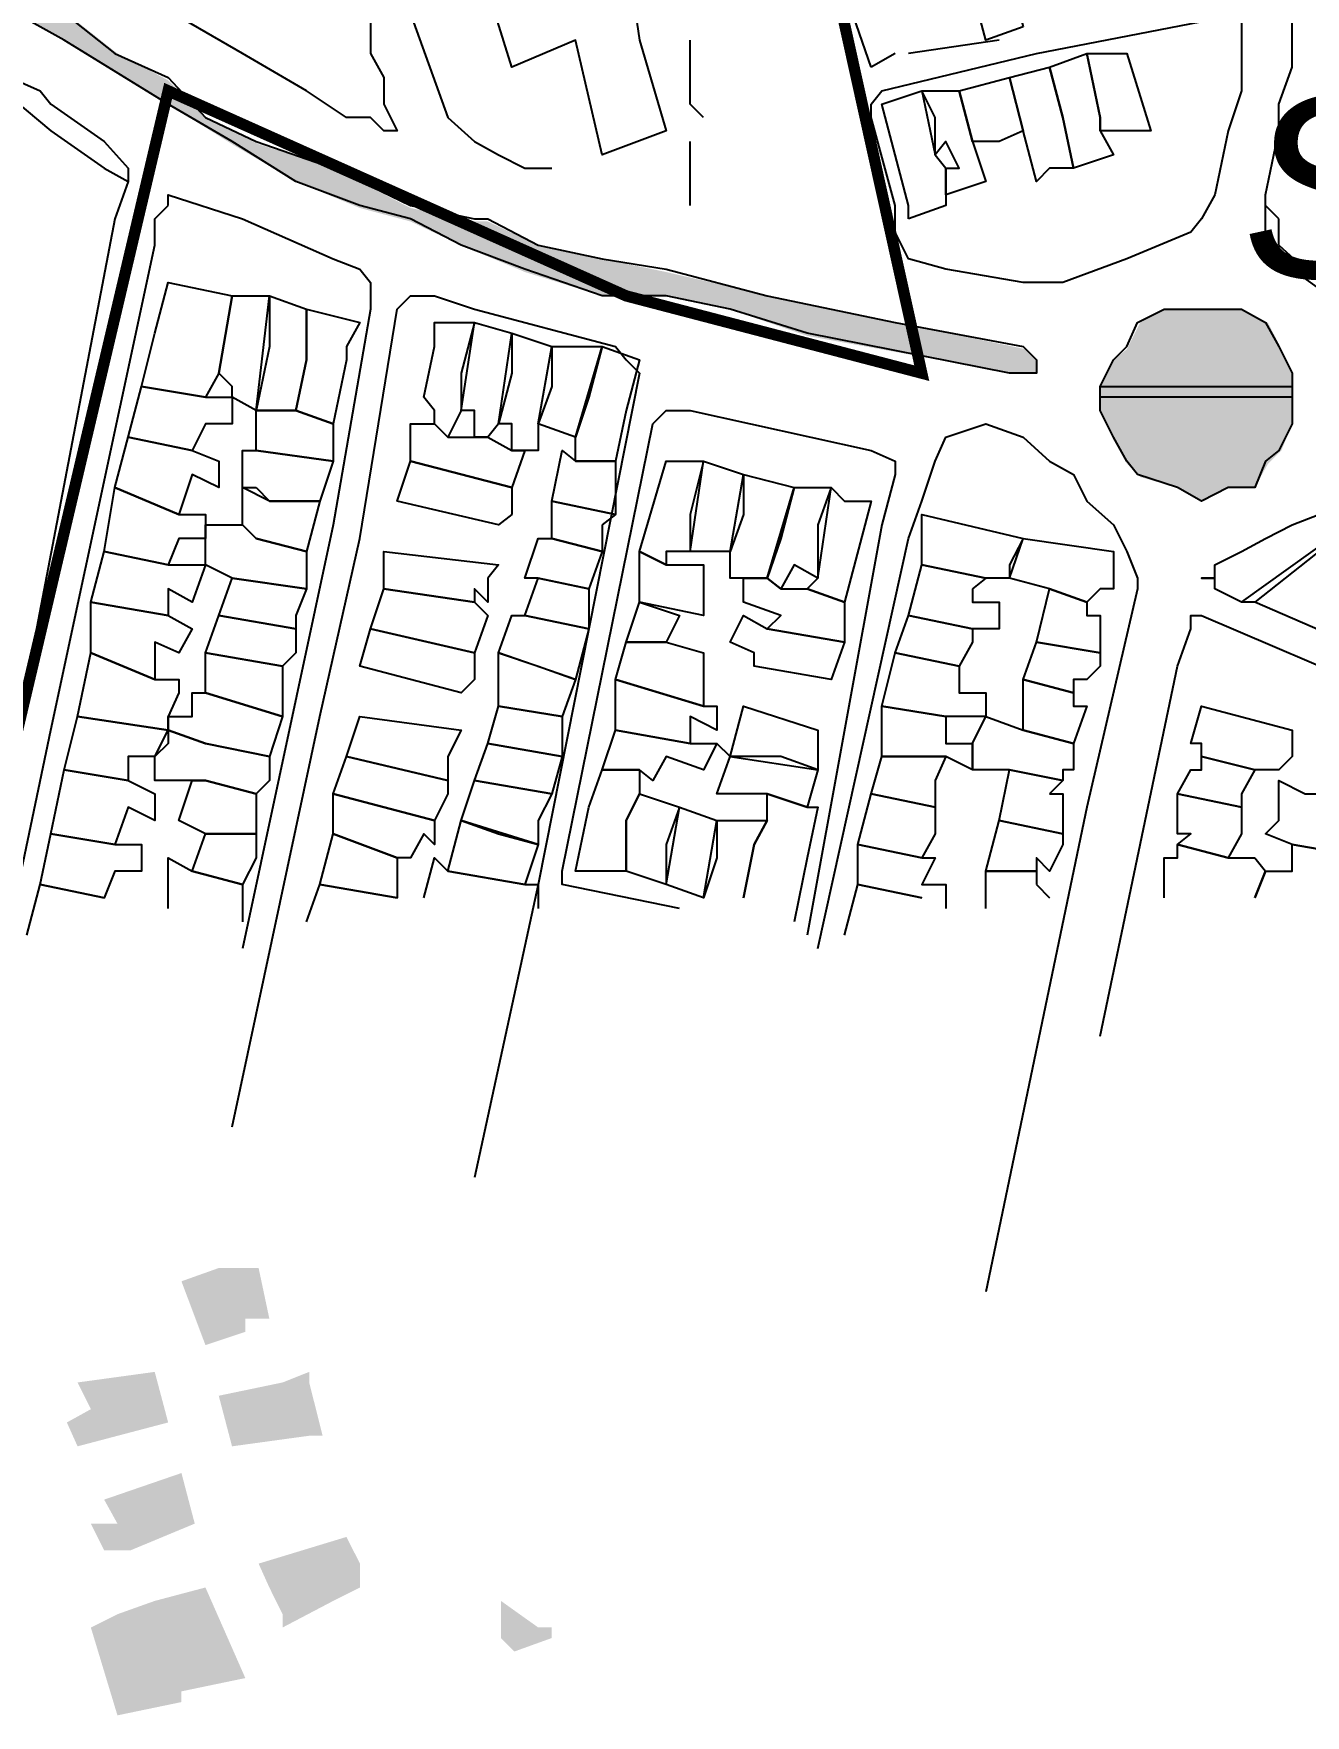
# Model space of a CAD drawing. Header units: millimetres. Extents: x -3588 to 75209, y -3737 to 38254.
# Drawn here: x 3615.4 to 3750.2, y 19939.9 to 20118.2 of the extents above; entities that cross this region are included whole.
import ezdxf

# ---------------------------------------------------------------- set-up
doc = ezdxf.new("R2010")
doc.units = ezdxf.units.MM
for name, color, linetype in [('H', 250, 'Continuous'), ('P', 253, 'Continuous'), ('T', 7, 'Continuous')]:
    doc.layers.add(name, color=color, linetype=linetype)

msp = doc.modelspace()

# ---------------------------------------------------------------- hatches: boundary and pattern name
at = {"layer": 'H', "linetype": 'Continuous'}
for points in [[(3586.181, 20136.411), (3576.867, 20140.364), (3567.265, 20145.725), (3552.317, 20153.903), (3541.579, 20160.689), (3533.401, 20164.914), (3524.087, 20170.275), (3513.076, 20177.061), (3506.291, 20181.014), (3499.521, 20183.83), (3492.751, 20187.783), (3492.751, 20189.192), (3492.751, 20190.6), (3494.16, 20190.6), (3503.762, 20185.239), (3513.076, 20179.589), (3515.893, 20178.469), (3524.087, 20172.82), (3531.993, 20168.867), (3542.987, 20163.506), (3552.317, 20158.144), (3560.495, 20153.903), (3571.506, 20147.134), (3578.275, 20143.181), (3589.014, 20137.82), (3595.783, 20133.579), (3602.553, 20129.626), (3617.516, 20121.448), (3624.286, 20116.087), (3629.663, 20113.254), (3633.616, 20109.301), (3639.249, 20106.484), (3647.155, 20103.94), (3655.349, 20099.715), (3662.119, 20098.29), (3663.527, 20098.29), (3668.888, 20095.762), (3675.674, 20094.338), (3682.443, 20092.929), (3693.454, 20090.401), (3707.009, 20087.568), (3720.548, 20084.751), (3721.685, 20083.615), (3721.685, 20082.207), (3719.14, 20082.207), (3697.407, 20086.16), (3689.213, 20088.976), (3682.443, 20090.401), (3675.674, 20090.401), (3667.48, 20092.929), (3660.71, 20095.762), (3655.349, 20098.29), (3649.988, 20099.715), (3643.202, 20102.531), (3636.433, 20106.484), (3629.663, 20110.725), (3618.925, 20117.495), (3606.506, 20124.264), (3601.145, 20126.809), (3595.783, 20131.05), (3586.181, 20136.411), (3586.181, 20136.411)], [(3742.009, 20088.976), (3743.418, 20088.976), (3746.234, 20087.568), (3747.659, 20084.751), (3748.779, 20082.207), (3748.779, 20080.798), (3748.779, 20079.39), (3748.779, 20076.845), (3747.659, 20074.013), (3746.234, 20072.604), (3744.826, 20070.076), (3742.009, 20070.076), (3739.465, 20068.652), (3736.648, 20070.076), (3732.695, 20071.196), (3731.287, 20072.604), (3729.862, 20075.437), (3728.454, 20077.966), (3728.454, 20079.39), (3728.454, 20080.798), (3729.862, 20083.615), (3731.287, 20084.751), (3732.695, 20087.568), (3735.24, 20088.976), (3736.648, 20088.976), (3739.465, 20088.976), (3742.009, 20088.976), (3742.009, 20088.976)], [(3637.841, 19980.583), (3633.616, 19979.175), (3631.071, 19985.944), (3635.024, 19987.353), (3636.433, 19987.353), (3639.249, 19987.353), (3640.386, 19981.991), (3637.841, 19981.991), (3637.841, 19980.583), (3637.841, 19980.583)], [(3629.663, 19970.981), (3620.061, 19968.452), (3618.925, 19970.981), (3621.469, 19972.389), (3620.061, 19975.222), (3628.239, 19976.342), (3629.663, 19970.981), (3629.663, 19970.981)], [(3644.611, 19975.222), (3646.035, 19969.573), (3644.611, 19969.573), (3636.433, 19968.452), (3635.024, 19973.814), (3641.794, 19975.222), (3644.611, 19976.342), (3644.611, 19975.222), (3644.611, 19975.222)], [(3632.48, 19960.258), (3625.71, 19957.442), (3622.878, 19957.442), (3621.469, 19960.258), (3624.286, 19960.258), (3622.878, 19962.803), (3631.071, 19965.62), (3632.48, 19960.258), (3632.48, 19960.258)], [(3649.988, 19956.017), (3649.988, 19953.489), (3647.155, 19952.065), (3641.794, 19949.248), (3641.794, 19950.656), (3640.386, 19953.489), (3639.249, 19956.017), (3648.564, 19958.85), (3649.988, 19956.017), (3649.988, 19956.017)], [(3628.239, 19952.065), (3633.616, 19953.489), (3637.841, 19943.887), (3631.071, 19942.478), (3628.239, 19952.065), (3628.239, 19952.065)], [(3624.286, 19939.934), (3621.469, 19949.248), (3624.286, 19950.656), (3628.239, 19952.065), (3631.071, 19942.478), (3631.071, 19941.342), (3624.286, 19939.934), (3624.286, 19939.934)], [(3666.36, 19946.703), (3664.935, 19948.128), (3664.935, 19950.656), (3664.935, 19952.065), (3668.888, 19949.248), (3670.313, 19949.248), (3670.313, 19948.128), (3666.36, 19946.703), (3666.36, 19946.703)]]:
    msp.add_hatch(color=256, dxfattribs=at).paths.add_polyline_path(points)

# ---------------------------------------------------------------- linework, layer by layer
at = {"layer": 'P', "const_width": 1.2}
for points in [[(3666.072, 20278.684), (3709.538, 20082.207), (3678.202, 20090.401), (3629.663, 20112.134), (3607.914, 20019.824)], [(3607.914, 20019.824), (3629.663, 20112.134), (3678.202, 20090.401), (3709.538, 20082.207), (3666.072, 20278.684)]]:
    msp.add_lwpolyline(points, dxfattribs=at)
at = {"layer": 'P'}
for points in [[(3752.732, 20090.401), (3748.779, 20093.217), (3745.962, 20095.762), (3745.962, 20097.17), (3745.962, 20098.579), (3745.962, 20099.987), (3745.962, 20101.123), (3747.37, 20107.893), (3747.37, 20110.725), (3748.779, 20114.662), (3748.779, 20120.312), (3750.187, 20121.448), (3752.732, 20133.867)], [(3580.82, 20128.217), (3580.82, 20125.673), (3587.589, 20122.856), (3592.967, 20118.903), (3598.328, 20121.448), (3602.553, 20120.312), (3603.689, 20118.903), (3610.459, 20114.662), (3616.108, 20112.134), (3617.228, 20110.725), (3622.878, 20106.772), (3625.422, 20103.94), (3625.422, 20102.531), (3624.014, 20098.579), (3614.7, 20049.751), (3614.7, 20046.919), (3613.291, 20046.919), (3605.097, 20005.149)], [(3720.276, 20118.903), (3716.323, 20117.495), (3714.915, 20122.856), (3713.491, 20127.097), (3717.732, 20128.217), (3720.276, 20118.903)], [(3679.627, 20117.495), (3682.443, 20107.893), (3675.674, 20105.348), (3672.841, 20117.495), (3666.072, 20114.662), (3663.527, 20122.856), (3678.202, 20127.097), (3679.627, 20117.495)], [(3617.228, 20121.448), (3624.014, 20116.087), (3629.663, 20113.542), (3633.616, 20109.301), (3638.977, 20106.772), (3647.155, 20103.94), (3655.349, 20099.987), (3662.119, 20098.579), (3663.527, 20098.579), (3668.888, 20095.762), (3675.674, 20094.338), (3682.443, 20093.217), (3693.166, 20090.401), (3706.721, 20087.568), (3720.276, 20085.023), (3721.685, 20083.615), (3721.685, 20082.207), (3718.852, 20082.207), (3697.407, 20086.448), (3689.213, 20088.976), (3682.443, 20090.401), (3675.674, 20090.401), (3667.48, 20093.217), (3660.71, 20095.762), (3655.349, 20098.579), (3649.988, 20099.987), (3643.202, 20102.531), (3636.433, 20106.772), (3629.663, 20110.725), (3618.653, 20117.495), (3606.506, 20124.264)], [(3704.176, 20114.662), (3701.36, 20122.856)], [(3651.108, 20109.301), (3648.564, 20109.301), (3644.339, 20112.134), (3637.553, 20116.087), (3628.239, 20121.448)], [(3651.108, 20121.448), (3651.108, 20116.087), (3652.516, 20113.542), (3652.516, 20110.725), (3653.941, 20107.893), (3652.516, 20107.893), (3651.108, 20109.301)], [(3596.904, 20118.903), (3596.904, 20120.312), (3598.328, 20120.312), (3602.553, 20117.495), (3610.459, 20113.542), (3617.228, 20107.893), (3622.878, 20103.94), (3625.422, 20102.531)], [(3655.349, 20120.312), (3659.302, 20109.301), (3662.119, 20106.772), (3664.663, 20105.348), (3667.48, 20103.94), (3670.313, 20103.94)], [(3743.418, 20112.134), (3742.009, 20107.893), (3740.601, 20101.123), (3739.177, 20098.579), (3738.056, 20097.17), (3731.287, 20094.338), (3724.501, 20091.809), (3720.276, 20091.809), (3712.082, 20093.217), (3708.129, 20094.338), (3706.721, 20097.17), (3706.721, 20098.579), (3706.721, 20099.987), (3704.176, 20109.301), (3704.176, 20110.725), (3705.313, 20112.134), (3721.685, 20116.087), (3743.418, 20120.312), (3743.418, 20114.662), (3743.418, 20112.134)], [(3686.396, 20109.301), (3684.988, 20110.725), (3684.988, 20116.087), (3684.988, 20117.495)], [(3717.732, 20117.495), (3708.129, 20116.087)], [(3706.721, 20116.087), (3704.176, 20114.662)], [(3728.454, 20107.893), (3729.862, 20105.348), (3725.637, 20103.94), (3724.501, 20109.301), (3723.093, 20114.662), (3727.046, 20116.087), (3728.454, 20109.301), (3728.454, 20107.893)], [(3731.287, 20107.893), (3728.454, 20107.893), (3728.454, 20109.301), (3727.046, 20116.087), (3731.287, 20116.087), (3733.815, 20107.893), (3731.287, 20107.893)], [(3723.093, 20103.94), (3721.685, 20102.531), (3720.276, 20107.893), (3718.852, 20113.542), (3723.093, 20114.662), (3724.501, 20109.301), (3725.637, 20103.94), (3723.093, 20103.94)], [(3708.129, 20098.579), (3708.129, 20099.987), (3706.721, 20105.348), (3705.313, 20110.725), (3709.538, 20112.134), (3710.962, 20105.348), (3712.082, 20103.94), (3712.082, 20101.123), (3712.082, 20099.987), (3708.129, 20098.579)], [(3710.962, 20109.301), (3709.538, 20112.134), (3713.491, 20112.134), (3714.915, 20106.772), (3716.323, 20102.531), (3712.082, 20101.123), (3712.082, 20103.94), (3713.491, 20103.94), (3712.082, 20106.772), (3710.962, 20105.348), (3710.962, 20109.301)], [(3717.732, 20106.772), (3714.915, 20106.772), (3713.491, 20112.134), (3718.852, 20113.542), (3720.276, 20107.893), (3717.732, 20106.772)], [(3684.988, 20099.987), (3684.988, 20102.531), (3684.988, 20105.348), (3684.988, 20106.772)], [(3611.867, 20018.688), (3617.228, 20044.374), (3628.239, 20095.762), (3628.239, 20098.579), (3629.663, 20099.987)], [(3629.663, 20099.987), (3629.663, 20101.123), (3637.553, 20098.579), (3647.155, 20094.338), (3649.988, 20093.217), (3651.108, 20091.809), (3651.108, 20090.401), (3651.108, 20088.976), (3647.155, 20066.123), (3637.553, 20021.233)], [(3747.37, 20098.579), (3745.962, 20099.987)], [(3747.37, 20095.762), (3747.37, 20098.579)], [(3747.37, 20095.762), (3750.187, 20093.217), (3755.564, 20090.401)], [(3628.239, 20086.448), (3629.663, 20091.809), (3636.433, 20090.401), (3635.024, 20082.207), (3633.616, 20079.662), (3626.831, 20080.798), (3628.239, 20086.448)], [(3640.386, 20085.023), (3638.977, 20078.254), (3636.433, 20079.662), (3636.433, 20080.798), (3635.024, 20082.207), (3636.433, 20090.401), (3640.386, 20090.401), (3640.386, 20085.023)], [(3636.433, 20002.316), (3645.747, 20045.798), (3649.988, 20064.699), (3653.941, 20088.976), (3655.349, 20090.401), (3657.878, 20090.401), (3662.119, 20088.976), (3677.082, 20085.023), (3678.202, 20083.615), (3679.627, 20082.207), (3668.888, 20028.002), (3662.119, 19996.955)], [(3644.339, 20086.448), (3644.339, 20083.615), (3643.202, 20078.254), (3638.977, 20078.254), (3640.386, 20090.401), (3644.339, 20088.976), (3644.339, 20086.448)], [(3648.564, 20085.023), (3648.564, 20083.615), (3647.155, 20076.845), (3643.202, 20078.254), (3644.339, 20083.615), (3644.339, 20088.976), (3649.988, 20087.568), (3648.564, 20085.023)], [(3742.009, 20088.976), (3743.418, 20088.976), (3745.962, 20087.568), (3747.37, 20085.023), (3748.779, 20082.207), (3748.779, 20080.798), (3748.779, 20079.662), (3748.779, 20076.845), (3747.37, 20074.013), (3745.962, 20072.893), (3744.826, 20070.076), (3742.009, 20070.076), (3739.177, 20068.652), (3736.648, 20070.076), (3732.407, 20071.484), (3731.287, 20072.893), (3729.862, 20075.437), (3728.454, 20078.254), (3728.454, 20079.662), (3728.454, 20080.798), (3729.862, 20083.615), (3731.287, 20085.023), (3732.407, 20087.568), (3735.24, 20088.976), (3736.648, 20088.976), (3739.177, 20088.976), (3742.009, 20088.976)], [(3660.71, 20082.207), (3660.71, 20078.254), (3659.302, 20075.437), (3657.878, 20076.845), (3657.878, 20078.254), (3656.757, 20079.662), (3657.878, 20085.023), (3657.878, 20087.568), (3662.119, 20087.568), (3660.71, 20082.207)], [(3666.072, 20082.207), (3664.663, 20076.845), (3663.527, 20075.437), (3662.119, 20075.437), (3662.119, 20078.254), (3660.71, 20078.254), (3662.119, 20087.568), (3666.072, 20086.448), (3666.072, 20082.207)], [(3670.313, 20080.798), (3668.888, 20076.845), (3668.888, 20074.013), (3667.48, 20074.013), (3666.072, 20074.013), (3666.072, 20076.845), (3664.663, 20076.845), (3666.072, 20086.448), (3670.313, 20085.023), (3670.313, 20080.798)], [(3674.266, 20079.662), (3672.841, 20075.437), (3668.888, 20076.845), (3670.313, 20085.023), (3675.674, 20085.023), (3674.266, 20079.662)], [(3678.202, 20078.254), (3677.082, 20072.893), (3672.841, 20072.893), (3672.841, 20075.437), (3675.674, 20085.023), (3679.627, 20083.615), (3678.202, 20078.254)], [(3633.616, 20079.662), (3636.433, 20079.662), (3636.433, 20076.845), (3633.616, 20076.845), (3632.192, 20074.013), (3625.422, 20075.437), (3626.831, 20080.798), (3633.616, 20079.662)], [(3728.454, 20080.798), (3748.779, 20080.798)], [(3647.155, 20075.437), (3647.155, 20072.893), (3638.977, 20074.013), (3638.977, 20078.254), (3643.202, 20078.254), (3647.155, 20076.845), (3647.155, 20075.437)], [(3683.852, 20025.474), (3671.433, 20028.002), (3671.433, 20029.426), (3681.035, 20076.845), (3682.443, 20078.254), (3684.988, 20078.254), (3704.176, 20074.013), (3706.721, 20072.893), (3706.721, 20071.484), (3705.313, 20066.123), (3697.407, 20022.641)], [(3748.779, 20079.662), (3728.454, 20079.662)], [(3657.878, 20076.845), (3659.302, 20075.437), (3662.119, 20075.437), (3663.527, 20075.437), (3666.072, 20074.013), (3667.48, 20074.013), (3666.072, 20070.076), (3655.349, 20072.893), (3655.349, 20076.845), (3657.878, 20076.845)], [(3698.527, 20021.233), (3708.129, 20064.699), (3709.538, 20068.652), (3710.962, 20072.893), (3712.082, 20075.437), (3716.323, 20076.845), (3720.276, 20075.437), (3723.093, 20072.893), (3725.637, 20071.484), (3727.046, 20068.652), (3729.862, 20066.123), (3731.287, 20063.29), (3732.407, 20060.474), (3732.407, 20059.337), (3727.046, 20036.196), (3716.323, 19984.824)], [(3632.192, 20074.013), (3635.024, 20072.893), (3635.024, 20070.076), (3632.192, 20071.484), (3630.783, 20067.243), (3624.014, 20070.076), (3625.422, 20075.437), (3632.192, 20074.013)], [(3638.977, 20074.013), (3647.155, 20072.893), (3645.747, 20068.652), (3640.386, 20068.652), (3637.553, 20070.076), (3637.553, 20074.013), (3638.977, 20074.013)], [(3666.072, 20067.243), (3664.663, 20066.123), (3653.941, 20068.652), (3655.349, 20072.893), (3666.072, 20070.076), (3666.072, 20067.243)], [(3672.841, 20072.893), (3677.082, 20072.893), (3677.082, 20068.652), (3677.082, 20067.243), (3670.313, 20068.652), (3671.433, 20074.013), (3672.841, 20072.893)], [(3684.988, 20067.243), (3684.988, 20063.29), (3682.443, 20063.29), (3682.443, 20061.882), (3679.627, 20063.29), (3682.443, 20072.893), (3686.396, 20072.893), (3684.988, 20067.243)], [(3690.637, 20067.243), (3689.213, 20063.29), (3684.988, 20063.29), (3686.396, 20072.893), (3690.637, 20071.484), (3690.637, 20067.243)], [(3743.418, 20057.929), (3758.381, 20068.652), (3755.564, 20074.013)], [(3694.59, 20064.699), (3693.166, 20060.474), (3690.637, 20060.474), (3689.213, 20060.474), (3689.213, 20063.29), (3690.637, 20071.484), (3695.999, 20070.076), (3694.59, 20064.699)], [(3630.783, 20067.243), (3633.616, 20067.243), (3633.616, 20066.123), (3633.616, 20064.699), (3630.783, 20064.699), (3629.663, 20061.882), (3622.878, 20063.29), (3624.014, 20070.076), (3630.783, 20067.243)], [(3638.977, 20070.076), (3640.386, 20068.652), (3645.747, 20068.652), (3644.339, 20063.29), (3638.977, 20064.699), (3637.553, 20066.123), (3637.553, 20070.076), (3638.977, 20070.076)], [(3698.527, 20066.123), (3698.527, 20060.474), (3695.999, 20061.882), (3694.59, 20059.337), (3693.166, 20060.474), (3695.999, 20070.076), (3699.951, 20070.076), (3698.527, 20066.123)], [(3701.36, 20068.652), (3704.176, 20068.652), (3701.36, 20057.929), (3697.407, 20059.337), (3698.527, 20060.474), (3699.951, 20070.076), (3701.36, 20068.652)], [(3675.674, 20066.123), (3675.674, 20063.29), (3670.313, 20064.699), (3670.313, 20068.652), (3677.082, 20067.243), (3675.674, 20066.123)], [(3758.381, 20068.652), (3744.826, 20057.929)], [(3637.553, 20066.123), (3638.977, 20064.699), (3644.339, 20063.29), (3644.339, 20059.337), (3636.433, 20060.474), (3633.616, 20061.882), (3633.616, 20063.29), (3633.616, 20064.699), (3633.616, 20066.123), (3637.553, 20066.123)], [(3718.852, 20061.882), (3718.852, 20060.474), (3716.323, 20060.474), (3709.538, 20061.882), (3709.538, 20067.243), (3720.276, 20064.699), (3718.852, 20061.882)], [(3763.742, 20049.751), (3744.826, 20057.929), (3743.418, 20057.929), (3740.601, 20059.337), (3740.601, 20060.474), (3739.177, 20060.474), (3740.601, 20060.474), (3740.601, 20061.882), (3743.418, 20063.29), (3745.962, 20064.699), (3748.779, 20066.123), (3751.611, 20067.243)], [(3670.313, 20064.699), (3675.674, 20063.29), (3674.266, 20059.337), (3668.888, 20060.474), (3667.48, 20060.474), (3668.888, 20064.699), (3670.313, 20064.699)], [(3728.454, 20059.337), (3727.046, 20057.929), (3723.093, 20059.337), (3718.852, 20060.474), (3720.276, 20064.699), (3729.862, 20063.29), (3729.862, 20059.337), (3728.454, 20059.337)], [(3629.663, 20061.882), (3633.616, 20061.882), (3632.192, 20057.929), (3629.663, 20059.337), (3629.663, 20056.521), (3621.469, 20057.929), (3622.878, 20063.29), (3629.663, 20061.882)], [(3663.527, 20060.474), (3663.527, 20057.929), (3662.119, 20059.337), (3662.119, 20057.929), (3652.516, 20059.337), (3652.516, 20063.29), (3664.663, 20061.882), (3663.527, 20060.474)], [(3682.443, 20061.882), (3684.988, 20061.882), (3686.396, 20061.882), (3686.396, 20056.521), (3679.627, 20057.929), (3679.627, 20063.29), (3682.443, 20061.882)], [(3643.202, 20056.521), (3643.202, 20055.112), (3635.024, 20056.521), (3636.433, 20060.474), (3644.339, 20059.337), (3643.202, 20056.521)], [(3674.266, 20056.521), (3674.266, 20055.112), (3667.48, 20056.521), (3668.888, 20060.474), (3674.266, 20059.337), (3674.266, 20056.521)], [(3693.166, 20060.474), (3694.59, 20059.337), (3697.407, 20059.337), (3701.36, 20057.929), (3701.36, 20053.688), (3693.166, 20055.112), (3694.59, 20056.521), (3690.637, 20057.929), (3690.637, 20060.474), (3693.166, 20060.474)], [(3714.915, 20059.337), (3714.915, 20057.929), (3717.732, 20057.929), (3717.732, 20055.112), (3714.915, 20055.112), (3708.129, 20056.521), (3709.538, 20061.882), (3716.323, 20060.474), (3714.915, 20059.337)], [(3662.119, 20057.929), (3663.527, 20056.521), (3662.119, 20052.568), (3651.108, 20055.112), (3652.516, 20059.337), (3662.119, 20057.929)], [(3727.046, 20057.929), (3727.046, 20056.521), (3728.454, 20056.521), (3728.454, 20052.568), (3721.685, 20053.688), (3723.093, 20059.337), (3727.046, 20057.929)], [(3629.663, 20056.521), (3632.192, 20055.112), (3630.783, 20052.568), (3628.239, 20053.688), (3628.239, 20049.751), (3621.469, 20052.568), (3621.469, 20057.929), (3629.663, 20056.521)], [(3681.035, 20053.688), (3678.202, 20053.688), (3679.627, 20057.929), (3683.852, 20056.521), (3682.443, 20053.688), (3681.035, 20053.688)], [(3643.202, 20052.568), (3641.794, 20051.16), (3633.616, 20052.568), (3635.024, 20056.521), (3643.202, 20055.112), (3643.202, 20052.568)], [(3662.119, 20049.751), (3660.71, 20048.327), (3649.988, 20051.16), (3651.108, 20055.112), (3662.119, 20052.568), (3662.119, 20049.751)], [(3667.48, 20056.521), (3674.266, 20055.112), (3672.841, 20049.751), (3664.663, 20052.568), (3666.072, 20056.521), (3667.48, 20056.521)], [(3693.166, 20055.112), (3701.36, 20053.688), (3699.951, 20049.751), (3691.758, 20051.16), (3691.758, 20052.568), (3689.213, 20053.688), (3690.637, 20056.521), (3693.166, 20055.112)], [(3714.915, 20053.688), (3713.491, 20051.16), (3706.721, 20052.568), (3708.129, 20056.521), (3714.915, 20055.112), (3714.915, 20053.688)], [(3728.454, 20011.918), (3736.648, 20051.16), (3738.056, 20055.112), (3738.056, 20056.521), (3739.177, 20056.521), (3758.381, 20048.327), (3759.501, 20046.919), (3760.926, 20044.374), (3759.501, 20042.966), (3758.381, 20029.426), (3751.611, 20002.316)], [(3682.443, 20053.688), (3686.396, 20052.568), (3686.396, 20046.919), (3677.082, 20049.751), (3678.202, 20053.688), (3682.443, 20053.688)], [(3728.454, 20051.16), (3727.046, 20049.751), (3725.637, 20049.751), (3725.637, 20048.327), (3720.276, 20049.751), (3721.685, 20053.688), (3728.454, 20052.568), (3728.454, 20051.16)], [(3628.239, 20049.751), (3630.783, 20049.751), (3630.783, 20048.327), (3629.663, 20045.798), (3629.663, 20044.374), (3620.061, 20045.798), (3621.469, 20052.568), (3628.239, 20049.751)], [(3641.794, 20048.327), (3641.794, 20045.798), (3633.616, 20048.327), (3633.616, 20052.568), (3641.794, 20051.16), (3641.794, 20048.327)], [(3668.888, 20051.16), (3672.841, 20049.751), (3671.433, 20045.798), (3664.663, 20046.919), (3664.663, 20052.568), (3668.888, 20051.16)], [(3713.491, 20049.751), (3713.491, 20048.327), (3716.323, 20048.327), (3716.323, 20045.798), (3712.082, 20045.798), (3705.313, 20046.919), (3706.721, 20052.568), (3713.491, 20051.16), (3713.491, 20049.751)], [(3686.396, 20046.919), (3687.805, 20046.919), (3687.805, 20044.374), (3684.988, 20045.798), (3684.988, 20042.966), (3677.082, 20044.374), (3677.082, 20049.751), (3686.396, 20046.919)], [(3725.637, 20048.327), (3725.637, 20046.919), (3727.046, 20046.919), (3725.637, 20042.966), (3720.276, 20044.374), (3720.276, 20049.751), (3725.637, 20048.327)], [(3633.616, 20048.327), (3641.794, 20045.798), (3640.386, 20041.557), (3633.616, 20042.966), (3629.663, 20044.374), (3629.663, 20045.798), (3632.192, 20045.798), (3632.192, 20048.327), (3633.616, 20048.327)], [(3671.433, 20045.798), (3671.433, 20041.557), (3663.527, 20042.966), (3664.663, 20046.919), (3671.433, 20045.798)], [(3694.59, 20041.557), (3689.213, 20041.557), (3690.637, 20046.919), (3698.527, 20044.374), (3698.527, 20040.149), (3694.59, 20041.557)], [(3712.082, 20044.374), (3712.082, 20042.966), (3714.915, 20042.966), (3714.915, 20040.149), (3712.082, 20041.557), (3705.313, 20041.557), (3705.313, 20046.919), (3712.082, 20045.798), (3712.082, 20044.374)], [(3748.779, 20041.557), (3747.37, 20040.149), (3744.826, 20040.149), (3739.177, 20041.557), (3739.177, 20042.966), (3738.056, 20042.966), (3739.177, 20046.919), (3748.779, 20044.374), (3748.779, 20041.557)], [(3629.663, 20042.966), (3628.239, 20041.557), (3625.422, 20041.557), (3625.422, 20039.013), (3618.653, 20040.149), (3620.061, 20045.798), (3629.663, 20044.374), (3629.663, 20042.966)], [(3640.386, 20039.013), (3638.977, 20037.604), (3633.616, 20039.013), (3632.192, 20039.013), (3628.239, 20039.013), (3628.239, 20041.557), (3629.663, 20044.374), (3633.616, 20042.966), (3640.386, 20041.557), (3640.386, 20039.013)], [(3659.302, 20041.557), (3659.302, 20039.013), (3648.564, 20041.557), (3649.988, 20045.798), (3660.71, 20044.374), (3659.302, 20041.557)], [(3684.988, 20042.966), (3687.805, 20042.966), (3686.396, 20040.149), (3682.443, 20041.557), (3681.035, 20039.013), (3679.627, 20040.149), (3675.674, 20040.149), (3677.082, 20044.374), (3684.988, 20042.966)], [(3720.276, 20044.374), (3725.637, 20042.966), (3725.637, 20040.149), (3724.501, 20040.149), (3724.501, 20039.013), (3718.852, 20040.149), (3714.915, 20040.149), (3714.915, 20042.966), (3716.323, 20045.798), (3720.276, 20044.374)], [(3663.527, 20042.966), (3671.433, 20041.557), (3670.313, 20037.604), (3662.119, 20039.013), (3663.527, 20042.966)], [(3689.213, 20041.557), (3698.527, 20040.149), (3697.407, 20036.196), (3693.166, 20037.604), (3689.213, 20037.604), (3687.805, 20037.604), (3689.213, 20041.557), (3687.805, 20042.966), (3689.213, 20041.557)], [(3659.302, 20037.604), (3657.878, 20034.788), (3647.155, 20037.604), (3648.564, 20041.557), (3659.302, 20039.013), (3659.302, 20037.604)], [(3710.962, 20039.013), (3710.962, 20036.196), (3704.176, 20037.604), (3705.313, 20041.557), (3712.082, 20041.557), (3710.962, 20039.013)], [(3743.418, 20037.604), (3743.418, 20036.196), (3736.648, 20037.604), (3738.056, 20040.149), (3739.177, 20040.149), (3739.177, 20041.557), (3744.826, 20040.149), (3743.418, 20037.604)], [(3625.422, 20039.013), (3628.239, 20037.604), (3628.239, 20034.788), (3625.422, 20036.196), (3624.014, 20032.243), (3617.228, 20033.363), (3618.653, 20040.149), (3625.422, 20039.013)], [(3638.977, 20034.788), (3638.977, 20033.363), (3633.616, 20033.363), (3630.783, 20034.788), (3632.192, 20039.013), (3633.616, 20039.013), (3638.977, 20037.604), (3638.977, 20034.788)], [(3668.888, 20034.788), (3668.888, 20033.363), (3668.888, 20032.243), (3660.71, 20034.788), (3662.119, 20039.013), (3670.313, 20037.604), (3668.888, 20034.788)], [(3674.266, 20036.196), (3675.674, 20040.149), (3679.627, 20040.149), (3679.627, 20037.604), (3678.202, 20034.788), (3678.202, 20029.426), (3672.841, 20029.426), (3674.266, 20036.196)], [(3723.093, 20037.604), (3724.501, 20037.604), (3724.501, 20033.363), (3717.732, 20034.788), (3718.852, 20040.149), (3724.501, 20039.013), (3723.093, 20037.604)], [(3756.973, 20033.363), (3756.973, 20030.835), (3748.779, 20032.243), (3745.962, 20033.363), (3747.37, 20034.788), (3747.37, 20036.196), (3747.37, 20039.013), (3750.187, 20037.604), (3756.973, 20037.604), (3756.973, 20033.363)], [(3657.878, 20033.363), (3657.878, 20032.243), (3656.757, 20033.363), (3655.349, 20030.835), (3653.941, 20030.835), (3647.155, 20033.363), (3647.155, 20037.604), (3657.878, 20034.788), (3657.878, 20033.363)], [(3682.443, 20032.243), (3682.443, 20028.002), (3678.202, 20029.426), (3678.202, 20034.788), (3679.627, 20037.604), (3683.852, 20036.196), (3682.443, 20032.243)], [(3690.637, 20026.594), (3691.758, 20032.243), (3693.166, 20034.788), (3693.166, 20037.604), (3697.407, 20036.196), (3698.527, 20036.196), (3697.407, 20030.835)], [(3710.962, 20033.363), (3709.538, 20030.835), (3702.768, 20032.243), (3704.176, 20037.604), (3710.962, 20036.196), (3710.962, 20033.363)], [(3743.418, 20033.363), (3742.009, 20030.835), (3736.648, 20032.243), (3738.056, 20033.363), (3736.648, 20033.363), (3736.648, 20037.604), (3743.418, 20036.196), (3743.418, 20033.363)], [(3687.805, 20030.835), (3686.396, 20026.594), (3682.443, 20028.002), (3683.852, 20036.196), (3687.805, 20034.788), (3687.805, 20030.835)], [(3664.663, 20033.363), (3668.888, 20032.243), (3667.48, 20028.002), (3659.302, 20029.426), (3660.71, 20034.788), (3664.663, 20033.363)], [(3686.396, 20026.594), (3687.805, 20034.788), (3693.166, 20034.788), (3691.758, 20032.243), (3690.637, 20026.594)], [(3724.501, 20032.243), (3723.093, 20029.426), (3721.685, 20030.835), (3721.685, 20029.426), (3716.323, 20029.426), (3717.732, 20034.788), (3724.501, 20033.363), (3724.501, 20032.243)], [(3624.014, 20032.243), (3626.831, 20032.243), (3626.831, 20030.835), (3626.831, 20029.426), (3624.014, 20029.426), (3622.878, 20026.594), (3616.108, 20028.002), (3617.228, 20033.363), (3624.014, 20032.243)], [(3638.977, 20030.835), (3637.553, 20028.002), (3632.192, 20029.426), (3633.616, 20033.363), (3638.977, 20033.363), (3638.977, 20030.835)], [(3653.941, 20029.426), (3653.941, 20026.594), (3645.747, 20028.002), (3647.155, 20033.363), (3653.941, 20030.835), (3653.941, 20029.426)], [(3709.538, 20026.594), (3702.768, 20028.002), (3702.768, 20032.243), (3709.538, 20030.835)], [(3735.24, 20026.594), (3735.24, 20030.835), (3736.648, 20030.835), (3736.648, 20032.243), (3742.009, 20030.835), (3744.826, 20030.835)], [(3744.826, 20026.594), (3745.962, 20029.426), (3748.779, 20029.426), (3748.779, 20032.243), (3756.973, 20030.835), (3755.564, 20028.002)], [(3629.663, 20025.474), (3629.663, 20030.835), (3632.192, 20029.426)], [(3656.757, 20026.594), (3657.878, 20030.835), (3659.302, 20029.426), (3667.48, 20028.002), (3668.888, 20028.002), (3668.888, 20025.474)], [(3697.407, 20030.835), (3695.999, 20024.049)], [(3709.538, 20030.835), (3710.962, 20030.835), (3709.538, 20028.002), (3712.082, 20028.002), (3712.082, 20025.474)], [(3744.826, 20030.835), (3745.962, 20029.426), (3744.826, 20026.594)], [(3632.192, 20029.426), (3637.553, 20028.002), (3637.553, 20024.049)], [(3716.323, 20025.474), (3716.323, 20029.426), (3721.685, 20029.426), (3721.685, 20028.002)], [(3614.7, 20022.641), (3616.108, 20028.002), (3622.878, 20026.594)], [(3644.339, 20024.049), (3645.747, 20028.002), (3653.941, 20026.594)], [(3701.36, 20022.641), (3702.768, 20028.002), (3709.538, 20026.594)], [(3721.685, 20028.002), (3723.093, 20026.594)]]:
    msp.add_lwpolyline(points, dxfattribs=at)

# ---------------------------------------------------------------- texts
at = {"layer": 'T', "insert": (3743.53, 20111.558), "char_height": 19.20446, "attachment_point": 1}
msp.add_mtext('{\\fArial|b0|i1|c0|p18;SAN CAYETANO}', dxfattribs=at)

doc.saveas('drawing.dxf')
